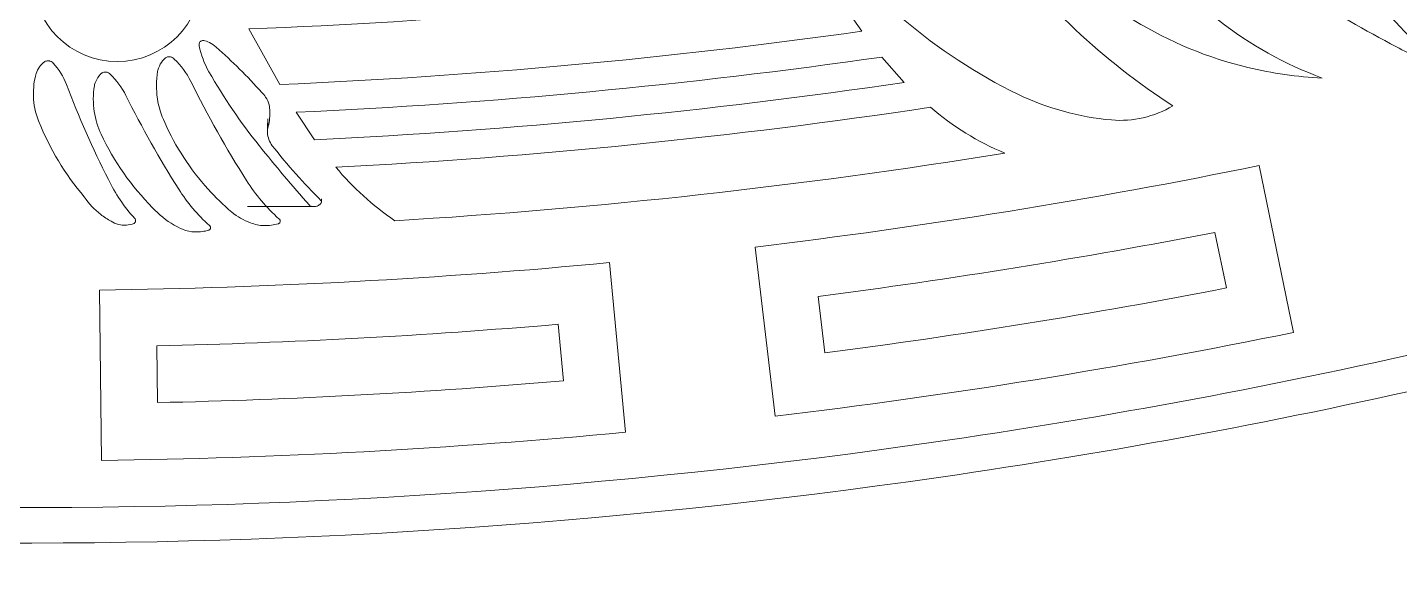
# Model space of a CAD drawing. Header units: millimetres. Extents: x -216 to 235, y -247 to 205.
# Drawn here: x 9.53 to 57.6, y -247 to -227.84 of the extents above; entities that cross this region are included whole.
import ezdxf

# ---------------------------------------------------------------- set-up
doc = ezdxf.new("R2010")
doc.units = ezdxf.units.MM
doc.header["$MEASUREMENT"] = 0
doc.layers.add('Camada 1', color=7, linetype='Continuous')

msp = doc.modelspace()

# ---------------------------------------------------------------- linework, layer by layer
at = {"layer": 'Camada 1', "color": 240, "lineweight": 18}
for points, knots in [([(40.386, -243.7514), (52.549, -242.0562), (64.5321, -239.369), (76.2543, -235.708), (76.2543, -235.708), (98.8911, -228.6351), (120.1427, -218.1082), (139.486, -204.3864), (139.486, -204.3864), (164.4969, -186.644), (185.4274, -164.233), (201.4217, -138.0695), (201.4217, -138.0695), (213.7717, -117.7741), (222.7947, -95.7966), (228.2686, -72.6782), (228.2686, -72.6782), (232.7664, -53.682), (234.7784, -34.2646), (234.2711, -14.7498), (234.2711, -14.7498), (233.6078, 8.9614), (229.2434, 32.277), (221.2854, 54.6227), (221.2854, 54.6227), (213.3274, 76.9685), (201.9717, 97.7943), (187.498, 116.5872), (187.498, 116.5872), (182.1139, 123.578), (176.3293, 130.2413), (170.1642, 136.5541), (170.1642, 136.5541), (153.5928, 153.4769), (134.5781, 167.599), (113.5883, 178.5727), (113.5883, 178.5727), (92.5985, 189.5464), (70.1505, 197.1015), (46.7969, 201.0519), (46.7969, 201.0519), (39.0919, 202.3552), (31.3295, 203.2562), (23.5308, 203.7524), (23.5308, 203.7524), (0.054, 205.2792), (-23.3725, 203.1146), (-46.1721, 197.3119), (-46.1721, 197.3119), (-57.2082, 194.503), (-67.9982, 190.8615), (-78.4793, 186.4083), (-78.4793, 186.4083), (-100.2525, 177.1917), (-120.3159, 164.6826), (-138.1754, 149.1888), (-138.1754, 149.1888), (-156.0349, 133.6951), (-171.2507, 115.5983), (-183.4483, 95.344), (-183.4483, 95.344), (-190.4371, 83.7389), (-196.3515, 71.5511), (-201.1434, 58.8799), (-201.1434, 58.8799), (-210.746, 33.3304), (-215.639, 6.4782), (-215.6655, -20.8162), (-215.6655, -20.8162), (-215.6885, -44.4186), (-212.0189, -67.7341), (-204.7472, -90.1884), (-204.7472, -90.1884), (-197.4754, -112.6427), (-186.7806, -133.683), (-172.926, -152.7913), (-172.926, -152.7913), (-167.4686, -160.3181), (-161.5547, -167.4917), (-155.2071, -174.2846)], [0, 0, 0, 0, 0.047619, 0.047619, 0.047619, 0.047619, 0.0952381, 0.0952381, 0.0952381, 0.0952381, 0.1428571, 0.1428571, 0.1428571, 0.1428571, 0.1904762, 0.1904762, 0.1904762, 0.1904762, 0.2380952, 0.2380952, 0.2380952, 0.2380952, 0.2857143, 0.2857143, 0.2857143, 0.2857143, 0.3333333, 0.3333333, 0.3333333, 0.3333333, 0.3809524, 0.3809524, 0.3809524, 0.3809524, 0.4285714, 0.4285714, 0.4285714, 0.4285714, 0.4761905, 0.4761905, 0.4761905, 0.4761905, 0.5238095, 0.5238095, 0.5238095, 0.5238095, 0.5714286, 0.5714286, 0.5714286, 0.5714286, 0.6190476, 0.6190476, 0.6190476, 0.6190476, 0.6666667, 0.6666667, 0.6666667, 0.6666667, 0.7142857, 0.7142857, 0.7142857, 0.7142857, 0.7619048, 0.7619048, 0.7619048, 0.7619048, 0.8095238, 0.8095238, 0.8095238, 0.8095238, 0.8571429, 0.8571429, 0.8571429, 0.8571429, 0.9047619, 0.9047619, 0.9047619, 0.9047619, 1, 1, 1, 1]), ([(-155.2071, -174.2846), (-139.1547, -191.548), (-120.5992, -206.0878), (-99.9977, -217.5459), (-99.9977, -217.5459), (-78.071, -229.7409), (-54.4214, -238.1194), (-29.7077, -242.4479), (-29.7077, -242.4479), (-6.5083, -246.5659), (17.0495, -247.004), (40.386, -243.7514)], [0, 0, 0, 0, 0.25, 0.25, 0.25, 0.25, 0.5, 0.5, 0.5, 0.5, 1, 1, 1, 1])]:
    msp.add_open_spline(points, degree=3, knots=knots, dxfattribs=at)
at = {"layer": 'Camada 1', "color": 250, "lineweight": 18}
for points, knots in [([(169.4556, 135.5004), (152.9965, 152.348), (134.1044, 166.4135), (113.2447, 177.3504), (113.2447, 177.3504), (92.385, 188.2873), (70.0712, 195.8264), (46.8527, 199.782), (46.8527, 199.782), (39.1901, 201.0875), (31.4701, 201.9926), (23.7134, 202.4951), (23.7134, 202.4951), (0.3708, 204.0413), (-22.9262, 201.9169), (-45.6041, 196.1741), (-45.6041, 196.1741), (-56.5864, 193.3931), (-67.3248, 189.7829), (-77.7567, 185.3645), (-77.7567, 185.3645), (-99.4202, 176.2238), (-119.3871, 163.8067), (-137.1658, 148.419), (-137.1658, 148.419), (-154.9444, 133.0313), (-170.097, 115.0518), (-182.2504, 94.9233), (-182.2504, 94.9233), (-189.2131, 83.3915), (-195.1084, 71.2792), (-199.8881, 58.6848), (-199.8881, 58.6848), (-209.4979, 33.2044), (-214.3954, 6.4161), (-214.4225, -20.8161), (-214.4225, -20.8161), (-214.4225, -44.3152), (-210.6959, -67.68), (-203.3914, -90.0987), (-203.3914, -90.0987), (-196.087, -112.5174), (-185.3655, -133.5174), (-171.4908, -152.5816), (-171.4908, -152.5816), (-166.2338, -159.8049), (-160.555, -166.7015), (-154.4747, -173.2469), (-154.4747, -173.2469), (-138.5335, -190.4321), (-120.1002, -204.912), (-99.6287, -216.33), (-99.6287, -216.33), (-77.9909, -228.3986), (-54.6567, -236.727), (-30.2673, -241.0865), (-30.2673, -241.0865), (-7.2069, -245.2627), (16.2229, -245.78), (39.4452, -242.6257)], [0, 0, 0, 0, 0.0625, 0.0625, 0.0625, 0.0625, 0.125, 0.125, 0.125, 0.125, 0.1875, 0.1875, 0.1875, 0.1875, 0.25, 0.25, 0.25, 0.25, 0.3125, 0.3125, 0.3125, 0.3125, 0.375, 0.375, 0.375, 0.375, 0.4375, 0.4375, 0.4375, 0.4375, 0.5, 0.5, 0.5, 0.5, 0.5625, 0.5625, 0.5625, 0.5625, 0.625, 0.625, 0.625, 0.625, 0.6875, 0.6875, 0.6875, 0.6875, 0.75, 0.75, 0.75, 0.75, 0.8125, 0.8125, 0.8125, 0.8125, 0.875, 0.875, 0.875, 0.875, 1, 1, 1, 1]), ([(39.4452, -242.6257), (51.8039, -240.947), (63.9786, -238.2392), (75.8837, -234.5214), (75.8837, -234.5214), (98.4034, -227.4817), (119.5445, -217.0058), (138.7865, -203.3516), (138.7865, -203.3516), (162.3398, -186.6382), (182.2735, -165.7398), (197.8558, -141.4234), (197.8558, -141.4234), (210.5592, -121.5071), (219.9906, -99.8488), (225.9178, -76.9817), (225.9178, -76.9817), (231.1662, -56.7331), (233.5541, -35.952), (233.035, -15.0406), (233.035, -15.0406), (232.4527, 8.4214), (228.2073, 31.5036), (220.4032, 53.6376), (220.4032, 53.6376), (212.5992, 75.7714), (201.4288, 96.412), (187.1669, 115.0511), (187.1669, 115.0511), (181.6804, 122.2215), (175.7693, 129.0463), (169.4555, 135.5004)], [0, 0, 0, 0, 0.1111111, 0.1111111, 0.1111111, 0.1111111, 0.2222222, 0.2222222, 0.2222222, 0.2222222, 0.3333333, 0.3333333, 0.3333333, 0.3333333, 0.4444444, 0.4444444, 0.4444444, 0.4444444, 0.5555556, 0.5555556, 0.5555556, 0.5555556, 0.6666667, 0.6666667, 0.6666667, 0.6666667, 0.7777778, 0.7777778, 0.7777778, 0.7777778, 1, 1, 1, 1]), ([(59.1128, -229.2356), (58.1738, -228.4472), (57.323, -227.5644), (56.5697, -226.5969), (56.5697, -226.5969), (55.3085, -225.1217), (54.2936, -223.4673), (53.5499, -221.6745), (53.5499, -221.6745), (53.2304, -220.9042), (52.9637, -220.114), (52.7511, -219.3076), (52.7511, -219.3076), (52.5411, -218.3365), (52.3629, -217.3591), (52.2167, -216.3764), (52.2167, -216.3764), (52.1356, -215.8236), (51.961, -215.2927), (51.698, -214.7997), (51.698, -214.7997), (51.5971, -214.6105), (51.4678, -214.4394), (51.3133, -214.2906), (51.3133, -214.2906), (51.1588, -214.1418), (50.983, -214.019), (50.7901, -213.9252), (50.7901, -213.9252), (50.5972, -213.8315), (50.392, -213.769), (50.1796, -213.7394), (50.1796, -213.7394), (50.0595, -213.7227), (49.9896, -213.7216), (49.8173, -213.7216), (49.8173, -213.7216), (49.4788, -213.7216), (49.239, -213.7473), (48.96, -213.8275)], [0, 0, 0, 0, 0.0909091, 0.0909091, 0.0909091, 0.0909091, 0.1818182, 0.1818182, 0.1818182, 0.1818182, 0.2727273, 0.2727273, 0.2727273, 0.2727273, 0.3636364, 0.3636364, 0.3636364, 0.3636364, 0.4545455, 0.4545455, 0.4545455, 0.4545455, 0.5454545, 0.5454545, 0.5454545, 0.5454545, 0.6363636, 0.6363636, 0.6363636, 0.6363636, 0.7272727, 0.7272727, 0.7272727, 0.7272727, 0.8181818, 0.8181818, 0.8181818, 0.8181818, 1, 1, 1, 1]), ([(43.1242, -215.5713), (42.5888, -215.6974), (42.0902, -215.9296), (41.6491, -216.2582), (41.6491, -216.2582), (41.5012, -216.3684), (41.3724, -216.5003), (41.2659, -216.6508), (41.2659, -216.6508), (41.1593, -216.8012), (41.0775, -216.9665), (41.0227, -217.1425), (41.0227, -217.1425), (40.9826, -217.271), (40.9478, -217.4423), (40.9478, -217.5376), (40.9478, -217.5376), (40.9478, -217.971), (41.0186, -218.4137), (41.1534, -218.8334), (41.1534, -218.8334), (41.5994, -220.122), (42.2077, -221.3423), (42.9682, -222.4741), (42.9682, -222.4741), (43.9839, -223.9884), (45.2241, -225.3251), (46.6581, -226.4513), (46.6581, -226.4513), (47.1842, -226.8646), (47.7334, -227.2467), (48.3038, -227.5965), (48.3038, -227.5965), (49.5385, -228.3536), (50.8764, -228.9083), (52.2847, -229.2468), (52.2847, -229.2468), (53.14, -229.4524), (54.0109, -229.5754), (54.8897, -229.6147), (54.8897, -229.6147), (53.5772, -229.135), (52.356, -228.456), (51.256, -227.5942), (51.256, -227.5942), (50.1561, -226.7325), (49.2045, -225.7094), (48.4246, -224.5499), (48.4246, -224.5499), (47.8581, -223.7077), (47.3914, -222.8063), (47.0306, -221.8576)], [0, 0, 0, 0, 0.0714286, 0.0714286, 0.0714286, 0.0714286, 0.1428571, 0.1428571, 0.1428571, 0.1428571, 0.2142857, 0.2142857, 0.2142857, 0.2142857, 0.2857143, 0.2857143, 0.2857143, 0.2857143, 0.3571429, 0.3571429, 0.3571429, 0.3571429, 0.4285714, 0.4285714, 0.4285714, 0.4285714, 0.5, 0.5, 0.5, 0.5, 0.5714286, 0.5714286, 0.5714286, 0.5714286, 0.6428571, 0.6428571, 0.6428571, 0.6428571, 0.7142857, 0.7142857, 0.7142857, 0.7142857, 0.7857143, 0.7857143, 0.7857143, 0.7857143, 0.8571429, 0.8571429, 0.8571429, 0.8571429, 1, 1, 1, 1]), ([(47.0855, -215.6654), (46.9533, -216.0502), (46.8672, -216.4479), (46.8283, -216.8529), (46.8283, -216.8529), (46.7552, -217.4095), (46.7639, -217.9709), (46.854, -218.5251), (46.854, -218.5251), (46.9955, -219.2874), (47.2545, -220.0182), (47.6246, -220.6995), (47.6246, -220.6995), (47.8185, -221.0564), (48.0411, -221.396), (48.291, -221.7162), (48.291, -221.7162), (49.1325, -222.7822), (50.096, -223.7393), (51.1677, -224.5736), (51.1677, -224.5736), (53.1734, -226.0478), (55.2844, -227.3668), (57.4887, -228.5232), (57.4887, -228.5232), (57.9976, -228.7902), (58.521, -229.0272), (59.0574, -229.2334)], [0, 0, 0, 0, 0.125, 0.125, 0.125, 0.125, 0.25, 0.25, 0.25, 0.25, 0.375, 0.375, 0.375, 0.375, 0.5, 0.5, 0.5, 0.5, 0.625, 0.625, 0.625, 0.625, 0.75, 0.75, 0.75, 0.75, 1, 1, 1, 1]), ([(39.1353, -216.9865), (38.8779, -216.9473), (38.6176, -216.9489), (38.3607, -216.9912), (38.3607, -216.9912), (38.2033, -217.0171), (38.0491, -217.0581), (37.8995, -217.1137), (37.8995, -217.1137), (37.456, -217.2549), (37.0241, -217.4284), (36.6063, -217.6334), (36.6063, -217.6334), (36.4172, -217.7212), (36.2441, -217.8375), (36.0914, -217.9794), (36.0914, -217.9794), (35.9387, -218.1213), (35.8101, -218.2854), (35.7088, -218.4676), (35.7088, -218.4676), (35.6074, -218.6498), (35.5358, -218.8456), (35.4956, -219.0502), (35.4956, -219.0502), (35.4583, -219.241), (35.4684, -219.2754), (35.4684, -219.6287), (35.4684, -219.6287), (35.5925, -220.6767), (35.8789, -221.6925), (36.3208, -222.651), (36.3208, -222.651), (36.5098, -223.0609), (36.7259, -223.4572), (36.9683, -223.838), (36.9683, -223.838), (37.8806, -225.2209), (38.9696, -226.4693), (40.2157, -227.561), (40.2157, -227.561), (41.4392, -228.5965), (42.7802, -229.4744), (44.2187, -230.1815), (44.2187, -230.1815), (45.2518, -230.6788), (46.3573, -230.9825), (47.4994, -231.083), (47.4994, -231.083), (47.8744, -231.116), (48.25, -231.0899), (48.6169, -231.0054), (48.6169, -231.0054), (48.9815, -230.9214), (49.3287, -230.7817), (49.6499, -230.5897), (49.6499, -230.5897), (47.2023, -229.0102), (45.0847, -227.0097), (43.3686, -224.6557), (43.3686, -224.6557), (41.793, -222.4945), (40.5908, -220.1053), (39.7942, -217.552), (39.7942, -217.552), (39.7587, -217.4613), (39.7094, -217.3774), (39.6476, -217.3021)], [0, 0, 0, 0, 0.0555556, 0.0555556, 0.0555556, 0.0555556, 0.1111111, 0.1111111, 0.1111111, 0.1111111, 0.1666667, 0.1666667, 0.1666667, 0.1666667, 0.2222222, 0.2222222, 0.2222222, 0.2222222, 0.2777778, 0.2777778, 0.2777778, 0.2777778, 0.3333333, 0.3333333, 0.3333333, 0.3333333, 0.3888889, 0.3888889, 0.3888889, 0.3888889, 0.4444444, 0.4444444, 0.4444444, 0.4444444, 0.5, 0.5, 0.5, 0.5, 0.5555556, 0.5555556, 0.5555556, 0.5555556, 0.6111111, 0.6111111, 0.6111111, 0.6111111, 0.6666667, 0.6666667, 0.6666667, 0.6666667, 0.7222222, 0.7222222, 0.7222222, 0.7222222, 0.7777778, 0.7777778, 0.7777778, 0.7777778, 0.8333333, 0.8333333, 0.8333333, 0.8333333, 0.8888889, 0.8888889, 0.8888889, 0.8888889, 1, 1, 1, 1]), ([(15.6342, -226.0747), (15.6342, -227.7104), (14.3082, -229.0364), (12.6725, -229.0364), (12.6725, -229.0364), (11.0368, -229.0364), (9.7108, -227.7104), (9.7108, -226.0747), (9.7108, -226.0747), (9.7108, -224.439), (11.0368, -223.113), (12.6725, -223.113), (12.6725, -223.113), (14.3082, -223.113), (15.6342, -224.439), (15.6342, -226.0747)], [0, 0, 0, 0, 0.2, 0.2, 0.2, 0.2, 0.4, 0.4, 0.4, 0.4, 0.6, 0.6, 0.6, 0.6, 1, 1, 1, 1]), ([(19.8082, -234.0005), (19.8082, -234.0052), (19.8218, -233.9814), (19.8218, -233.9779), (19.8218, -233.9779), (19.8218, -233.9921), (19.8277, -233.959), (19.8277, -233.9521), (19.8277, -233.9521), (19.8277, -233.9397), (19.8253, -233.7421), (19.8253, -233.9257), (19.8253, -233.9257), (19.8253, -233.924), (19.8206, -233.9099), (19.8206, -233.9121), (19.8206, -233.9121), (19.2114, -233.3039), (18.6389, -232.661), (18.1051, -231.9858), (18.1051, -231.9858), (18.0543, -231.9216), (18.0142, -231.8502), (17.9857, -231.7734), (17.9857, -231.7734), (17.9572, -231.6967), (17.9378, -231.6046), (17.9378, -231.5345), (17.9378, -231.5345), (17.9378, -231.4629), (17.9472, -230.5631), (17.9472, -231.378), (17.9472, -231.378), (18.0014, -231.1834), (18.0158, -231.0269), (18.0158, -230.781), (18.0158, -230.781), (18.0158, -230.7294), (18.0048, -230.6291), (17.9925, -230.5539), (17.9925, -230.5539), (17.9665, -230.4573), (17.9257, -230.366), (17.871, -230.2822), (17.871, -230.2822), (17.8316, -230.2217), (17.7857, -230.1662), (17.7337, -230.1161), (17.7337, -230.1161), (17.2327, -229.5575), (16.6996, -229.0293), (16.1362, -228.5336), (16.1362, -228.5336), (16.068, -228.4686), (15.9905, -228.4151), (15.9055, -228.3743), (15.9055, -228.3743), (15.8418, -228.3439), (15.7388, -228.3063), (15.706, -228.3063), (15.706, -228.3063), (15.706, -228.3028), (15.6627, -228.3005), (15.6627, -228.3039), (15.6627, -228.3039), (15.6627, -228.3003), (15.6207, -228.3116), (15.6207, -228.315), (15.6207, -228.315), (15.6207, -228.3108), (15.5843, -228.3348), (15.5843, -228.3386), (15.5843, -228.3386), (15.5843, -228.3326), (15.5569, -228.3674), (15.5569, -228.3723), (15.5569, -228.3723), (15.5569, -228.3604), (15.5413, -228.4049), (15.5413, -228.4128), (15.5413, -228.4128), (15.5413, -228.5521), (15.5389, -228.4304), (15.5389, -228.4561), (15.5389, -228.4561), (15.5389, -228.4614), (15.5442, -228.4908), (15.5442, -228.4823)], [0, 0, 0, 0, 0.0434783, 0.0434783, 0.0434783, 0.0434783, 0.0869565, 0.0869565, 0.0869565, 0.0869565, 0.1304348, 0.1304348, 0.1304348, 0.1304348, 0.173913, 0.173913, 0.173913, 0.173913, 0.2173913, 0.2173913, 0.2173913, 0.2173913, 0.2608696, 0.2608696, 0.2608696, 0.2608696, 0.3043478, 0.3043478, 0.3043478, 0.3043478, 0.3478261, 0.3478261, 0.3478261, 0.3478261, 0.3913043, 0.3913043, 0.3913043, 0.3913043, 0.4347826, 0.4347826, 0.4347826, 0.4347826, 0.4782609, 0.4782609, 0.4782609, 0.4782609, 0.5217391, 0.5217391, 0.5217391, 0.5217391, 0.5652174, 0.5652174, 0.5652174, 0.5652174, 0.6086957, 0.6086957, 0.6086957, 0.6086957, 0.6521739, 0.6521739, 0.6521739, 0.6521739, 0.6956522, 0.6956522, 0.6956522, 0.6956522, 0.7391304, 0.7391304, 0.7391304, 0.7391304, 0.7826087, 0.7826087, 0.7826087, 0.7826087, 0.826087, 0.826087, 0.826087, 0.826087, 0.8695652, 0.8695652, 0.8695652, 0.8695652, 0.9130435, 0.9130435, 0.9130435, 0.9130435, 1, 1, 1, 1]), ([(15.5442, -228.4823), (15.609, -228.8035), (15.7226, -229.1108), (15.8823, -229.397), (15.8823, -229.397), (16.403, -230.3027), (16.9916, -231.1658), (17.6448, -231.9813), (17.6448, -231.9813), (18.2145, -232.6926), (18.8014, -233.3899), (19.4051, -234.0726), (19.4051, -234.0726), (19.3808, -234.0726), (19.4774, -234.1096), (19.494, -234.1096), (19.494, -234.1096), (14.3804, -234.1096), (19.5421, -234.1173), (19.5899, -234.1173), (19.5899, -234.1173), (19.6145, -234.1173), (19.7323, -234.0949), (19.6835, -234.0949), (19.6835, -234.0949), (19.6964, -234.0949), (19.7411, -234.0657), (19.7657, -234.0447), (19.7657, -234.0447), (19.7813, -234.0314), (19.8082, -234.0047), (19.8082, -234.0005)], [0, 0, 0, 0, 0.1111111, 0.1111111, 0.1111111, 0.1111111, 0.2222222, 0.2222222, 0.2222222, 0.2222222, 0.3333333, 0.3333333, 0.3333333, 0.3333333, 0.4444444, 0.4444444, 0.4444444, 0.4444444, 0.5555556, 0.5555556, 0.5555556, 0.5555556, 0.6666667, 0.6666667, 0.6666667, 0.6666667, 0.7777778, 0.7777778, 0.7777778, 0.7777778, 1, 1, 1, 1]), ([(10.8935, -229.8394), (10.7864, -229.5618), (10.629, -229.3091), (10.4269, -229.0906), (10.4269, -229.0906), (10.4269, -229.0834), (10.3761, -229.0436), (10.3673, -229.0436), (10.3673, -229.0436), (10.3893, -229.0436), (10.3103, -229.0174), (10.2961, -229.0174), (10.2961, -229.0174), (10.1451, -229.0174), (10.271, -229.0144), (10.2203, -229.0144), (10.2203, -229.0144), (10.1969, -229.0144), (10.0857, -229.0441), (10.1295, -229.0441), (10.1295, -229.0441), (10.0602, -229.0939), (9.9995, -229.1538), (9.949, -229.2226), (9.949, -229.2226), (9.8963, -229.2942), (9.8559, -229.3735), (9.8291, -229.4583), (9.8291, -229.4583), (9.7558, -229.7224), (9.7367, -229.9334), (9.7367, -230.2687), (9.7367, -230.2687), (9.7367, -230.5186), (9.8105, -230.8461), (9.9183, -231.1175), (9.9183, -231.1175), (10.3038, -232.088), (10.8419, -232.9829), (11.5184, -233.7783), (11.5184, -233.7783), (11.6769, -234.0128), (11.8702, -234.2196), (12.0934, -234.3936), (12.0934, -234.3936), (12.2076, -234.4827), (12.3287, -234.5623), (12.4558, -234.6318), (12.4558, -234.6318), (12.5367, -234.6823), (12.6245, -234.7194), (12.717, -234.7423), (12.717, -234.7423), (12.8095, -234.7652), (12.8636, -234.7666), (12.9995, -234.7666), (12.9995, -234.7666), (13.0703, -234.7666), (13.1817, -234.7395), (13.2676, -234.7056), (13.2676, -234.7056), (13.2676, -234.7102), (13.2928, -234.6831), (13.2928, -234.6792), (13.2928, -234.6792), (13.2928, -234.6872), (13.3086, -234.652), (13.3086, -234.6463), (13.3086, -234.6463), (13.3086, -234.6988), (13.3134, -234.6238), (13.3134, -234.6101), (13.3134, -234.6101), (13.3134, -234.599), (13.3069, -234.5463), (13.3069, -234.5743), (13.3069, -234.5743), (13.3069, -234.5668), (13.2838, -234.5248), (13.2838, -234.5353)], [0, 0, 0, 0, 0.047619, 0.047619, 0.047619, 0.047619, 0.0952381, 0.0952381, 0.0952381, 0.0952381, 0.1428571, 0.1428571, 0.1428571, 0.1428571, 0.1904762, 0.1904762, 0.1904762, 0.1904762, 0.2380952, 0.2380952, 0.2380952, 0.2380952, 0.2857143, 0.2857143, 0.2857143, 0.2857143, 0.3333333, 0.3333333, 0.3333333, 0.3333333, 0.3809524, 0.3809524, 0.3809524, 0.3809524, 0.4285714, 0.4285714, 0.4285714, 0.4285714, 0.4761905, 0.4761905, 0.4761905, 0.4761905, 0.5238095, 0.5238095, 0.5238095, 0.5238095, 0.5714286, 0.5714286, 0.5714286, 0.5714286, 0.6190476, 0.6190476, 0.6190476, 0.6190476, 0.6666667, 0.6666667, 0.6666667, 0.6666667, 0.7142857, 0.7142857, 0.7142857, 0.7142857, 0.7619048, 0.7619048, 0.7619048, 0.7619048, 0.8095238, 0.8095238, 0.8095238, 0.8095238, 0.8571429, 0.8571429, 0.8571429, 0.8571429, 0.9047619, 0.9047619, 0.9047619, 0.9047619, 1, 1, 1, 1]), ([(14.3522, -228.9155), (14.2844, -228.9774), (14.2272, -229.0493), (14.1819, -229.1291), (14.1819, -229.1291), (14.1365, -229.2092), (14.0858, -229.3347), (14.0858, -229.3856), (14.0858, -229.3856), (14.0341, -229.7022), (14.0326, -230.0229), (14.0813, -230.34), (14.0813, -230.34), (14.1256, -230.6286), (14.2106, -230.9079), (14.3345, -231.1722), (14.3345, -231.1722), (14.7172, -232.0265), (15.2288, -232.8105), (15.8568, -233.5048), (15.8568, -233.5048), (16.115, -233.7903), (16.3912, -234.0584), (16.6842, -234.3082), (16.6842, -234.3082), (16.8795, -234.4746), (17.1018, -234.6025), (17.3437, -234.6876), (17.3437, -234.6876), (17.4877, -234.7431), (17.6665, -234.7837), (17.7928, -234.7837), (17.7928, -234.7837), (18.0138, -234.7837), (18.1473, -234.7706), (18.3171, -234.7165), (18.3171, -234.7165), (18.3171, -234.7192), (18.3434, -234.7058), (18.3434, -234.7033), (18.3434, -234.7033), (18.3434, -234.7068), (18.3644, -234.6856), (18.3644, -234.6826), (18.3644, -234.6826), (18.3644, -234.6886), (18.3779, -234.6608), (18.3779, -234.6564), (18.3779, -234.6564), (18.3779, -234.6839), (18.3826, -234.6371), (18.3826, -234.6274), (18.3826, -234.6274), (18.3826, -234.6172), (18.3782, -234.5665), (18.3782, -234.5983), (18.3782, -234.5983), (18.3782, -234.5938), (18.365, -234.5658), (18.365, -234.572), (18.365, -234.572), (18.365, -234.5676), (18.339, -234.5422), (18.339, -234.5474), (18.339, -234.5474), (17.8988, -234.1537), (17.5179, -233.7024), (17.2037, -233.2025), (17.2037, -233.2025), (16.4895, -232.0837), (15.8386, -230.9271), (15.2529, -229.7361)], [0, 0, 0, 0, 0.0526316, 0.0526316, 0.0526316, 0.0526316, 0.1052632, 0.1052632, 0.1052632, 0.1052632, 0.1578947, 0.1578947, 0.1578947, 0.1578947, 0.2105263, 0.2105263, 0.2105263, 0.2105263, 0.2631579, 0.2631579, 0.2631579, 0.2631579, 0.3157895, 0.3157895, 0.3157895, 0.3157895, 0.3684211, 0.3684211, 0.3684211, 0.3684211, 0.4210526, 0.4210526, 0.4210526, 0.4210526, 0.4736842, 0.4736842, 0.4736842, 0.4736842, 0.5263158, 0.5263158, 0.5263158, 0.5263158, 0.5789474, 0.5789474, 0.5789474, 0.5789474, 0.6315789, 0.6315789, 0.6315789, 0.6315789, 0.6842105, 0.6842105, 0.6842105, 0.6842105, 0.7368421, 0.7368421, 0.7368421, 0.7368421, 0.7894737, 0.7894737, 0.7894737, 0.7894737, 0.8421053, 0.8421053, 0.8421053, 0.8421053, 0.8947368, 0.8947368, 0.8947368, 0.8947368, 1, 1, 1, 1]), ([(15.2529, -229.7361), (15.1073, -229.44), (14.911, -229.1748), (14.6703, -228.9491), (14.6703, -228.9491), (14.6703, -228.9419), (14.6179, -228.9022), (14.6088, -228.9022), (14.6088, -228.9022), (14.6324, -228.9022), (14.5509, -228.8765), (14.5359, -228.8765), (14.5359, -228.8765), (14.4245, -228.8765), (14.5179, -228.8747), (14.4586, -228.8747), (14.4586, -228.8747), (14.4418, -228.8747), (14.3557, -228.8968), (14.3845, -228.8968), (14.3845, -228.8968), (14.3819, -228.8968), (14.3491, -228.9155), (14.3522, -228.9155)], [0, 0, 0, 0, 0.1428571, 0.1428571, 0.1428571, 0.1428571, 0.2857143, 0.2857143, 0.2857143, 0.2857143, 0.4285714, 0.4285714, 0.4285714, 0.4285714, 0.5714286, 0.5714286, 0.5714286, 0.5714286, 0.7142857, 0.7142857, 0.7142857, 0.7142857, 1, 1, 1, 1]), ([(12.1253, -229.4459), (12.0611, -229.5046), (12.0069, -229.5727), (11.964, -229.6484), (11.964, -229.6484), (11.921, -229.7242), (11.873, -229.8431), (11.873, -229.8913), (11.873, -229.8913), (11.8239, -230.1902), (11.8222, -230.4931), (11.8679, -230.7925), (11.8679, -230.7925), (11.9097, -231.0669), (11.9905, -231.3324), (12.1086, -231.5836), (12.1086, -231.5836), (12.5584, -232.5405), (13.1652, -233.4064), (13.9112, -234.1558), (13.9112, -234.1558), (14.1297, -234.3977), (14.3834, -234.6026), (14.6661, -234.7651), (14.6661, -234.7651), (14.7611, -234.8198), (14.8589, -234.8693), (14.9591, -234.9136), (14.9591, -234.9136), (15.0955, -234.9662), (15.2649, -235.0046), (15.3846, -235.0046), (15.3846, -235.0046), (15.5938, -235.0046), (15.7204, -234.9922), (15.8811, -234.9409), (15.8811, -234.9409), (15.8811, -234.9435), (15.906, -234.9308), (15.906, -234.9285), (15.906, -234.9285), (15.906, -234.9318), (15.9259, -234.9117), (15.9259, -234.9088), (15.9259, -234.9088), (15.9259, -234.9145), (15.9387, -234.8882), (15.9387, -234.8841), (15.9387, -234.8841), (15.9387, -234.91), (15.9432, -234.8657), (15.9432, -234.8565), (15.9432, -234.8565), (15.9432, -234.8469), (15.939, -234.7988), (15.939, -234.829), (15.939, -234.829), (15.939, -234.8247), (15.9265, -234.7982), (15.9265, -234.804), (15.9265, -234.804), (15.9265, -234.7999), (15.9019, -234.7759), (15.9019, -234.7808), (15.9019, -234.7808), (15.4849, -234.4078), (15.1241, -233.9804), (14.8264, -233.5068), (14.8264, -233.5068), (14.1499, -232.4471), (13.5334, -231.3515), (12.9786, -230.2233)], [0, 0, 0, 0, 0.0526316, 0.0526316, 0.0526316, 0.0526316, 0.1052632, 0.1052632, 0.1052632, 0.1052632, 0.1578947, 0.1578947, 0.1578947, 0.1578947, 0.2105263, 0.2105263, 0.2105263, 0.2105263, 0.2631579, 0.2631579, 0.2631579, 0.2631579, 0.3157895, 0.3157895, 0.3157895, 0.3157895, 0.3684211, 0.3684211, 0.3684211, 0.3684211, 0.4210526, 0.4210526, 0.4210526, 0.4210526, 0.4736842, 0.4736842, 0.4736842, 0.4736842, 0.5263158, 0.5263158, 0.5263158, 0.5263158, 0.5789474, 0.5789474, 0.5789474, 0.5789474, 0.6315789, 0.6315789, 0.6315789, 0.6315789, 0.6842105, 0.6842105, 0.6842105, 0.6842105, 0.7368421, 0.7368421, 0.7368421, 0.7368421, 0.7894737, 0.7894737, 0.7894737, 0.7894737, 0.8421053, 0.8421053, 0.8421053, 0.8421053, 0.8947368, 0.8947368, 0.8947368, 0.8947368, 1, 1, 1, 1]), ([(12.9786, -230.2233), (12.831, -229.9492), (12.6458, -229.699), (12.4267, -229.4778), (12.4267, -229.4778), (12.4267, -229.4709), (12.3753, -229.4335), (12.3663, -229.4335), (12.3663, -229.4335), (12.391, -229.4335), (12.3103, -229.41), (12.2951, -229.41), (12.2951, -229.41), (12.2153, -229.41), (12.2908, -229.4096), (12.2201, -229.4096), (12.2201, -229.4096), (12.2046, -229.4096), (12.123, -229.4324), (12.1487, -229.4324), (12.1487, -229.4324), (12.1473, -229.4324), (12.1237, -229.4459), (12.1253, -229.4459)], [0, 0, 0, 0, 0.1428571, 0.1428571, 0.1428571, 0.1428571, 0.2857143, 0.2857143, 0.2857143, 0.2857143, 0.4285714, 0.4285714, 0.4285714, 0.4285714, 0.5714286, 0.5714286, 0.5714286, 0.5714286, 0.7142857, 0.7142857, 0.7142857, 0.7142857, 1, 1, 1, 1]), ([(13.2838, -234.5353), (12.9155, -234.1226), (12.6061, -233.6641), (12.3612, -233.1682), (12.3612, -233.1682), (11.8136, -232.085), (11.3239, -230.9743), (10.8935, -229.8394)], [0, 0, 0, 0, 0.3333333, 0.3333333, 0.3333333, 0.3333333, 1, 1, 1, 1]), ([(41.1617, -230.6395), (34.2541, -231.679), (27.3039, -232.3788), (20.3278, -232.7371), (20.3278, -232.7371), (20.9302, -233.4545), (21.6241, -234.0839), (22.3967, -234.6137), (22.3967, -234.6137), (29.5569, -234.1813), (36.6865, -233.3913), (43.7677, -232.2456), (43.7677, -232.2456), (42.8177, -231.8504), (41.9417, -231.3105), (41.1617, -230.6395)], [0, 0, 0, 0, 0.2, 0.2, 0.2, 0.2, 0.4, 0.4, 0.4, 0.4, 0.6, 0.6, 0.6, 0.6, 1, 1, 1, 1])]:
    msp.add_open_spline(points, degree=3, knots=knots, dxfattribs=at)
for points in [[(17.2876, -227.8946), (24.0438, -227.6399), (30.7796, -227.0557), (37.4787, -226.1432)], [(37.4787, -226.1432), (37.4787, -226.1432), (38.7606, -227.9739), (38.7606, -227.9739)], [(18.3701, -229.8418), (18.3701, -229.8418), (17.2876, -227.8946), (17.2876, -227.8946)], [(38.7606, -227.9739), (31.9967, -228.9271), (25.1945, -229.5503), (18.3701, -229.8418)], [(18.9451, -230.8121), (25.8125, -230.501), (32.6566, -229.8563), (39.4613, -228.8794)], [(39.4613, -228.8794), (39.4613, -228.8794), (40.2456, -229.7708), (40.2456, -229.7708)], [(40.2456, -229.7708), (33.3941, -230.7765), (26.5015, -231.446), (19.5845, -231.7779)], [(19.5845, -231.7779), (19.5845, -231.7779), (18.9451, -230.8121), (18.9451, -230.8121)], [(52.6797, -232.6827), (46.8342, -233.8718), (40.9452, -234.8224), (35.0225, -235.5329)], [(53.8778, -238.528), (53.8778, -238.528), (52.6797, -232.6827), (52.6797, -232.6827)], [(51.1282, -235.0191), (46.5196, -235.9136), (41.8851, -236.6619), (37.2292, -237.263)], [(51.5276, -236.9678), (51.5276, -236.9678), (51.1282, -235.0191), (51.1282, -235.0191)], [(35.0225, -235.5329), (35.0225, -235.5329), (35.721, -241.46), (35.721, -241.46)], [(29.912, -236.0813), (23.9732, -236.6424), (18.0166, -236.9616), (12.0518, -237.0386)], [(30.482, -242.0209), (30.482, -242.0209), (29.912, -236.0813), (29.912, -236.0813)], [(37.4621, -239.2388), (42.1738, -238.631), (46.8639, -237.8737), (51.5276, -236.9678)], [(12.0518, -237.0386), (12.0518, -237.0386), (12.1165, -243.0063), (12.1165, -243.0063)], [(37.2292, -237.263), (37.2292, -237.263), (37.4621, -239.2388), (37.4621, -239.2388)], [(28.1209, -238.2396), (23.4434, -238.6392), (18.7556, -238.8905), (14.0621, -238.9934)], [(28.3109, -240.2197), (28.3109, -240.2197), (28.1209, -238.2396), (28.1209, -238.2396)], [(35.721, -241.46), (41.8115, -240.7297), (47.867, -239.7518), (53.8778, -238.528)], [(14.0621, -238.9934), (14.0621, -238.9934), (14.0837, -240.9828), (14.0837, -240.9828)], [(14.0837, -240.9828), (18.8334, -240.8792), (23.5774, -240.6248), (28.3109, -240.2197)], [(12.1165, -243.0063), (18.25, -242.9275), (24.3752, -242.5989), (30.482, -242.0209)]]:
    msp.add_open_spline(points, degree=3, dxfattribs=at)

doc.saveas('drawing.dxf')
